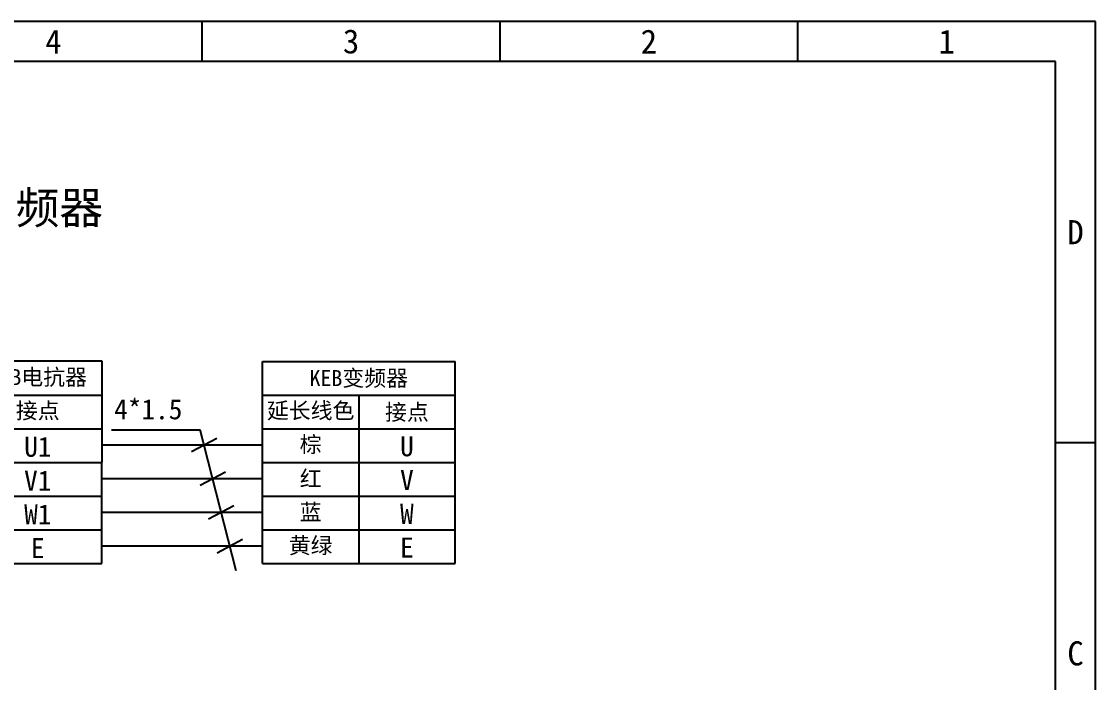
# Model space of a CAD drawing. Header units: millimetres. Extents: x 547 to 2149, y 622 to 1790.
# Drawn here: x 1361.8 to 1495.7, y 990 to 1072.4 of the extents above; entities that cross this region are included whole.
import ezdxf

# ---------------------------------------------------------------- set-up
doc = ezdxf.new("R2010")
doc.units = ezdxf.units.MM
for name, color, linetype in [('中文标注', 3, 'Continuous'), ('仅图框使用', 7, 'Continuous'), ('元器件与线路', 7, 'Continuous'), ('英文数字标注', 3, 'Continuous')]:
    doc.layers.add(name, color=color, linetype=linetype)
doc.styles.get("Standard").update_dxf_attribs({"font": 'txt', "bigfont": 'gbcbig.shx'})

msp = doc.modelspace()

# ---------------------------------------------------------------- linework, layer by layer
at = {"layer": '仅图框使用'}
for p, q in [((1495.7, 1072.38), (1198.7, 1072.38)), ((1384.32, 1067.38), (1384.32, 1072.38)), ((1421.45, 1067.38), (1421.45, 1072.38)), ((1458.57, 1067.38), (1458.57, 1072.38)), ((1495.7, 862.38), (1495.7, 1072.38)), ((1490.7, 1067.38), (1203.7, 1067.38)), ((1490.7, 867.38), (1490.7, 1067.38)), ((1495.7, 1019.88), (1490.7, 1019.88))]:
    msp.add_line(p, q, dxfattribs=at)
at = {"layer": '元器件与线路'}
for p, q in [((1371.83, 1030.06), (1355.8, 1030.04)), ((1371.82, 1004.84), (1371.83, 1030.06)), ((1391.84, 1004.84), (1391.84, 1030.04)), ((1391.84, 1030.04), (1415.84, 1030.04)), ((1415.84, 1004.84), (1415.84, 1030.04)), ((1355.8, 1025.84), (1371.83, 1025.84)), ((1391.84, 1025.84), (1415.84, 1025.84)), ((1403.84, 1025.84), (1403.84, 1004.84)), ((1355.8, 1021.64), (1371.83, 1021.64)), ((1391.84, 1021.64), (1415.84, 1021.64)), ((1371.84, 1019.64), (1391.84, 1019.64)), ((1355.8, 1017.44), (1371.84, 1017.44)), ((1391.84, 1017.44), (1415.84, 1017.44)), ((1371.84, 1015.44), (1391.84, 1015.44)), ((1355.8, 1013.24), (1371.83, 1013.24)), ((1391.84, 1013.24), (1415.84, 1013.24)), ((1371.84, 1011.24), (1391.84, 1011.24)), ((1355.79, 1009.04), (1371.83, 1009.04)), ((1391.84, 1009.04), (1415.84, 1009.04)), ((1371.84, 1007.04), (1391.84, 1007.04)), ((1355.78, 1004.84), (1371.82, 1004.84)), ((1391.84, 1004.84), (1415.84, 1004.84))]:
    msp.add_line(p, q, dxfattribs=at)
at = {"layer": '英文数字标注', "color": 4}
for p, q in [((1373, 1021.51), (1384.08, 1021.51)), ((1382.98, 1018.8), (1386.14, 1020.48)), ((1388.57, 1003.93), (1384.08, 1021.51)), ((1384.05, 1014.6), (1387.21, 1016.28)), ((1385.12, 1010.4), (1388.28, 1012.08)), ((1386.19, 1006.2), (1389.35, 1007.88))]:
    msp.add_line(p, q, dxfattribs=at)

# ---------------------------------------------------------------- texts
at = {"layer": '中文标注', "attachment_point": 5}
for s, insert, char_height, width in [('{\\fSimSun|b0|i0|c134|p2;恩德主轴与KEB变频器}', (1346.06, 1048.95), 4, 59.4656), ('{\\fSimSun|b0|i0|c134|p2;接点}', (1363.81, 1023.79), 2, 16.0359), ('{\\fSimSun|b0|i0|c134|p2;延长线色}', (1397.84, 1023.79), 2, 12), ('{\\fSimSun|b0|i0|c134|p2;接点}', (1409.84, 1023.6), 2, 11.9939), ('{\\fSimSun|b0|i0|c134|p2;棕}', (1397.84, 1019.59), 2, 12), ('{\\fSimSun|b0|i0|c134|p2;红}', (1397.84, 1015.39), 2, 12), ('{\\fSimSun|b0|i0|c134|p2;蓝}', (1397.84, 1011.19), 2, 12), ('{\\fSimSun|b0|i0|c134|p2;黄绿}', (1397.84, 1006.99), 2, 12)]:
    msp.add_mtext(s, dxfattribs=dict(at, insert=insert, char_height=char_height, width=width))
at = {"layer": '仅图框使用', "char_height": 3, "attachment_point": 5}
for s, insert, width in [('{\\fSimSun|b0|i0|c134|p2;3}', (1402.88, 1069.88), 37.125), ('{\\fSimSun|b0|i0|c134|p2;2}', (1440.01, 1069.88), 37.125), ('{\\fSimSun|b0|i0|c134|p2;4}', (1365.76, 1069.88), 37.125), ('{\\fSimSun|b0|i0|c134|p2;1}', (1477.13, 1069.88), 37.125), ('{\\fSimSun|b0|i0|c134|p2;D}', (1493.2, 1046.13), 5), ('{\\fSimSun|b0|i0|c134|p2;C}', (1493.2, 993.63), 5)]:
    msp.add_mtext(s, dxfattribs=dict(at, insert=insert, width=width))
at = {"layer": '英文数字标注', "attachment_point": 5}
for s, insert, char_height, width in [('{\\fSimSun|b0|i0|c134|p2;KEB电抗器}', (1363.81, 1027.96), 2, 16.0298), ('{\\fSimSun|b0|i0|c134|p2;KEB变频器}', (1403.84, 1027.84), 2, 24), ('{\\fSimSun|b0|i0|c134|p2;U1}', (1363.82, 1019.38), 2.5, 16.0359), ('{\\fSimSun|b0|i0|c134|p2;U}', (1409.84, 1019.44), 2.5, 11.9934), ('{\\fSimSun|b0|i0|c134|p2;V1}', (1363.81, 1015.18), 2.5, 16.0359), ('{\\fSimSun|b0|i0|c134|p2;V}', (1409.84, 1015.24), 2.5, 11.9995), ('{\\fSimSun|b0|i0|c134|p2;W1}', (1363.82, 1010.98), 2.5, 16.0359), ('{\\fSimSun|b0|i0|c134|p2;W}', (1409.84, 1011.04), 2.5, 11.9934), ('{\\fSimSun|b0|i0|c134|p2;E}', (1363.81, 1006.78), 2.5, 16.0359), ('{\\fSimSun|b0|i0|c134|p2;E}', (1409.84, 1006.84), 2.5, 11.9995)]:
    msp.add_mtext(s, dxfattribs=dict(at, insert=insert, char_height=char_height, width=width))
at = {"layer": '英文数字标注', "color": 4, "insert": (1373.34, 1025.32), "char_height": 2.5, "width": 9.8606, "attachment_point": 1}
msp.add_mtext('{\\fSimSun|b0|i0|c134|p2;4*1.5}', dxfattribs=at)

doc.saveas('drawing.dxf')
